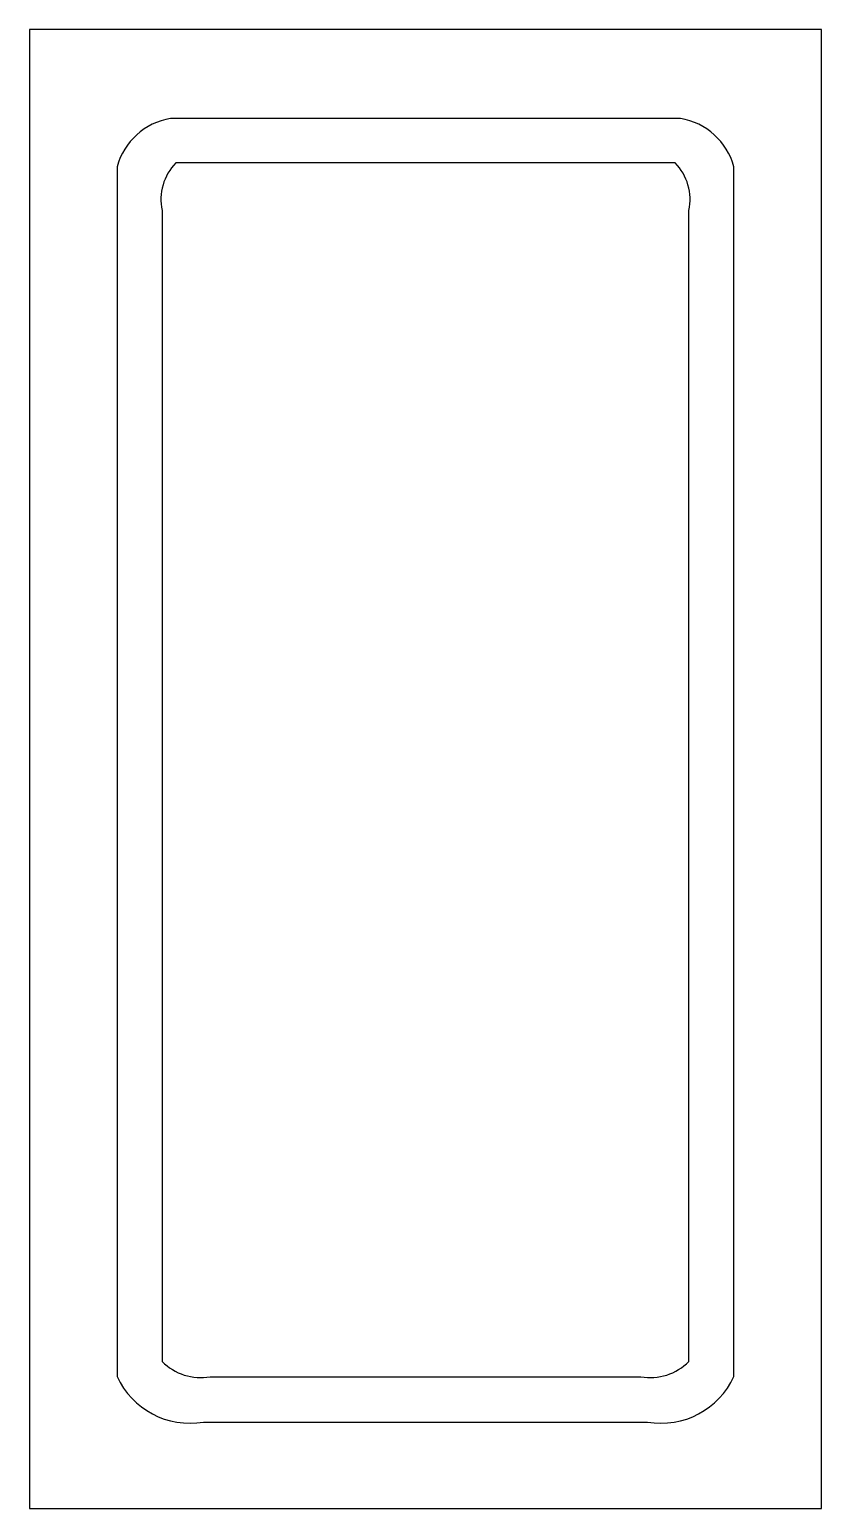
# Model space of a CAD drawing. Header units: inches. Extents: x 0 to 15, y 0 to 28.
import ezdxf

# ---------------------------------------------------------------- set-up
doc = ezdxf.new("R2010")
doc.units = ezdxf.units.IN
doc.header["$MEASUREMENT"] = 0
for name, color, linetype in [('INSIDE_CUT', 1, 'Continuous'), ('OUTSIDE_CUT', 7, 'Continuous'), ('VGROOVE_90_0.125', 3, 'Continuous')]:
    doc.layers.add(name, color=color, linetype=linetype)

msp = doc.modelspace()

# ---------------------------------------------------------------- linework, layer by layer
at = {"layer": 'INSIDE_CUT'}
for p, q in [((12.223212, 25.478365), (2.767066, 25.478365)), ((2.507284, 24.580016), (2.507284, 2.78254)), ((12.482994, 2.78254), (12.482994, 24.580016)), ((3.420638, 2.494055), (11.56964, 2.494055))]:
    msp.add_line(p, q, dxfattribs=at)
for centre, radius, start, end in [((3.487825, 24.783202), 1.001372, 136.035673, 191.707033), ((11.502452, 24.783202), 1.001372, 348.292967, 43.964327), ((3.241069, 3.515631), 1.037238, 224.972896, 279.969397), ((11.749208, 3.515631), 1.037238, 260.030603, 315.027104)]:
    msp.add_arc(centre, radius, start, end, dxfattribs=at)
at = {"layer": 'OUTSIDE_CUT'}
for p, q in [((0, 28.004504), (0, 0)), ((14.990277, 28.004504), (0, 28.004504)), ((14.990277, 0), (14.990277, 28.004504)), ((0, 0), (14.990277, 0))]:
    msp.add_line(p, q, dxfattribs=at)
at = {"layer": 'VGROOVE_90_0.125'}
for p, q in [((12.322916, 26.321915), (2.667361, 26.321915)), ((1.656898, 25.407473), (1.656898, 2.501292)), ((13.33338, 2.501292), (13.33338, 25.407473)), ((3.290859, 1.636153), (11.699418, 1.636153))]:
    msp.add_line(p, q, dxfattribs=at)
for centre, radius, start, end in [((2.878211, 25.07342), 1.266174, 99.585825, 164.702641), ((12.112067, 25.07342), 1.266174, 15.297359, 80.414175), ((3.03397, 3.126549), 1.512373, 204.420337, 279.7796), ((11.956308, 3.126549), 1.512373, 260.2204, 335.579663)]:
    msp.add_arc(centre, radius, start, end, dxfattribs=at)

doc.saveas('drawing.dxf')
